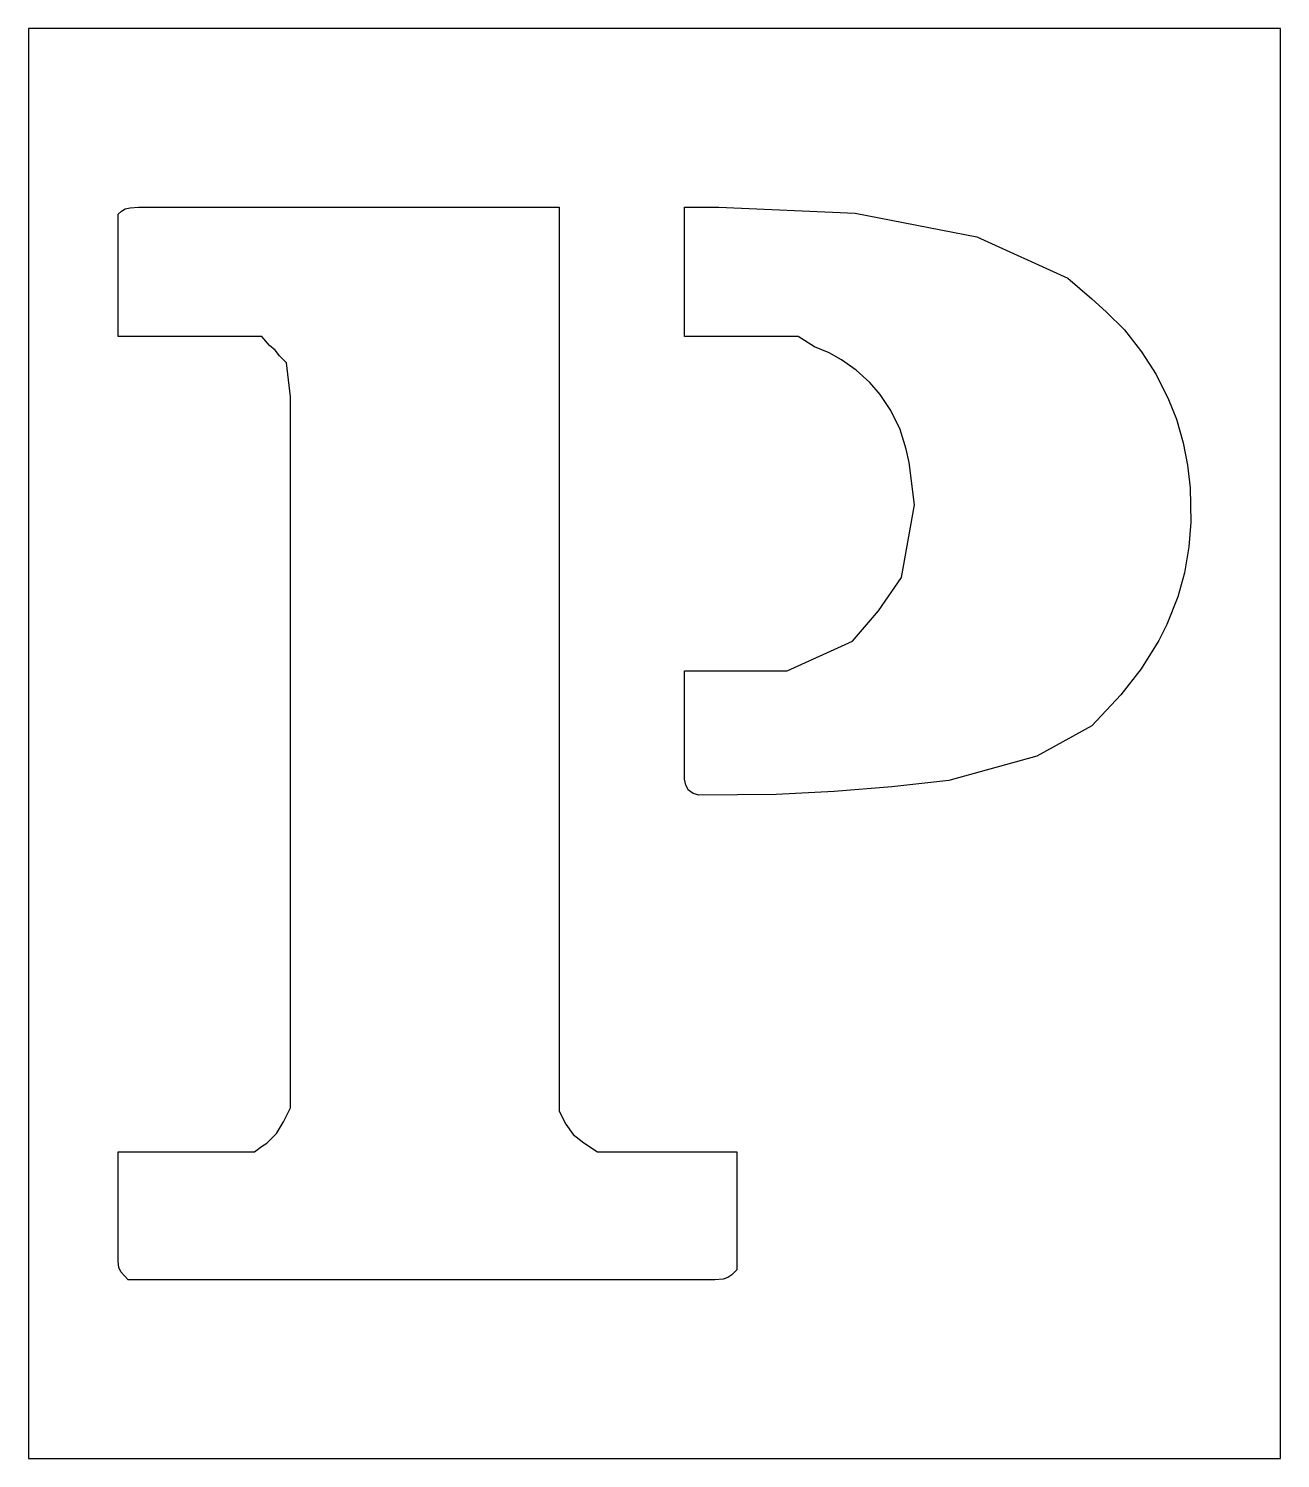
# Model space of a CAD drawing. Header units: inches. Extents: x 0 to 14, y 0 to 16.
import ezdxf

# ---------------------------------------------------------------- set-up
doc = ezdxf.new("R2010")
doc.units = ezdxf.units.IN
doc.header["$MEASUREMENT"] = 0
doc.layers.add('CUT', color=1, linetype='Continuous')

msp = doc.modelspace()

# ---------------------------------------------------------------- linework, layer by layer
at = {"layer": 'CUT'}
for points in [[(0, 0), (14, 0), (14, 16), (0, 16)], [(1.113, 2), (1.03, 2.086), (1.01, 2.137), (1, 2.206), (1, 3.431), (2.527, 3.431), (2.603, 3.49), (2.663, 3.526), (2.773, 3.634), (2.85, 3.765), (2.928, 3.922), (2.928, 11.878), (2.883, 12.259), (2.807, 12.338), (2.756, 12.403), (2.693, 12.455), (2.61, 12.556), (1, 12.556), (1, 13.923), (1.039, 13.957), (1.081, 13.984), (1.135, 13.996), (1.229, 14), (5.932, 14), (5.932, 3.885), (6.007, 3.74), (6.089, 3.625), (6.21, 3.531), (6.363, 3.431), (7.919, 3.431), (7.919, 2.109), (7.864, 2.054), (7.82, 2.023), (7.767, 2.007), (7.673, 2)], [(9.524, 11.904), (9.407, 12.04), (9.257, 12.177), (9.09, 12.294), (8.954, 12.37), (8.788, 12.439), (8.606, 12.553), (7.335, 12.553), (7.335, 14), (7.719, 14), (9.244, 13.934), (10.604, 13.671), (11.622, 13.207), (11.892, 12.976), (12.053, 12.832), (12.256, 12.629), (12.448, 12.383), (12.609, 12.13), (12.75, 11.851), (12.837, 11.628), (12.911, 11.366), (12.961, 11.113), (12.991, 10.86), (13, 10.478), (12.977, 10.2), (12.928, 9.909), (12.853, 9.643), (12.73, 9.333), (12.639, 9.151), (12.443, 8.837), (12.215, 8.544), (11.891, 8.198), (11.277, 7.86), (10.29, 7.586), (9.656, 7.516), (9.008, 7.461), (8.36, 7.429), (7.497, 7.423), (7.433, 7.439), (7.381, 7.477), (7.35, 7.534), (7.335, 7.601), (7.335, 8.815), (8.483, 8.815), (9.214, 9.146), (9.504, 9.483), (9.763, 9.857), (9.909, 10.67), (9.849, 11.145), (9.816, 11.295), (9.747, 11.512), (9.643, 11.725)]]:
    msp.add_lwpolyline(points, close=True, dxfattribs=at)

doc.saveas('drawing.dxf')
